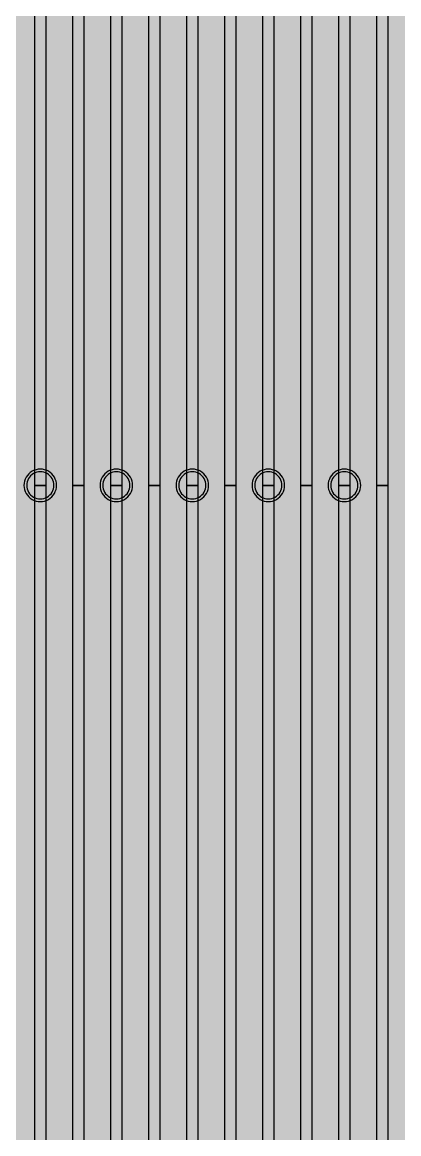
# Model space of a CAD drawing. Header units: metres. Extents: x -7231 to 10969, y -37556 to 1873.
# Drawn here: x -363.8 to -294.5, y -16751.3 to -16546.6 of the extents above; entities that cross this region are included whole.
import ezdxf

# ---------------------------------------------------------------- set-up
doc = ezdxf.new("R2010")
doc.units = ezdxf.units.M
for name, color, linetype in [('Metal1', 4, 'CONTINUOUS'), ('Metal2', 3, 'CONTINUOUS'), ('Polyimide', 7, 'CONTINUOUS')]:
    doc.layers.add(name, color=color, linetype=linetype)

msp = doc.modelspace()

# ---------------------------------------------------------------- hatches: boundary and pattern name
at = {"layer": 'Polyimide'}
msp.add_hatch(color=7, dxfattribs=at).paths.add_polyline_path([(4065.69, -468), (4066.67, -501.99), (4068.51, -535.99), (4071.41, -569.99), (4075.54, -603.99), (4081.04, -637.99), (4088.01, -671.99), (4096.52, -705.98), (4106.62, -739.98), (4118.33, -773.98), (4131.63, -807.98), (4146.49, -841.98), (4162.87, -875.98), (4180.68, -909.97), (4199.83, -943.97), (4220.22, -977.97), (4241.73, -1011.97), (4264.21, -1045.97), (4287.52, -1079.96), (4311.51, -1113.96), (4336.01, -1147.96), (4360.86, -1181.96), (4385.88, -1215.96), (4410.89, -1249.96), (4435.74, -1283.95), (4460.24, -1317.95), (4484.23, -1351.95), (4507.54, -1385.95), (4530.02, -1419.95), (4551.53, -1453.94), (4571.92, -1487.94), (4591.07, -1521.94), (4608.88, -1555.94), (4625.26, -1589.94), (4640.12, -1623.94), (4653.42, -1657.93), (4665.13, -1691.93), (4675.23, -1725.93), (4683.74, -1759.93), (4690.71, -1793.93), (4696.21, -1827.93), (4700.34, -1861.92), (4703.24, -1895.92), (4705.08, -1929.92), (4706.06, -1963.92), (4706.44, -1997.92), (4706.5, -2031.91), (4706.5, -4793.02), (4709.95, -4838.39), (4720.22, -4882.71), (4737.08, -4924.98), (4760.13, -4964.2), (4788.85, -4999.49), (4822.58, -5030.03), (4860.53, -5055.12), (4901.85, -5074.18), (4901.85, -5074.18), (4970.68, -5105.23), (5034.7, -5145.26), (5092.76, -5193.54), (5143.8, -5249.19), (5186.89, -5311.2), (5221.24, -5378.44), (5246.23, -5449.69), (5261.41, -5523.66), (5266.5, -5599), (5261.41, -5674.34), (5246.23, -5748.31), (5221.24, -5819.56), (5186.89, -5886.8), (5143.8, -5948.81), (5092.76, -6004.46), (5034.7, -6052.74), (4970.68, -6092.77), (4901.85, -6123.82), (4860.53, -6142.88), (4822.58, -6167.97), (4788.85, -6198.51), (4760.13, -6233.8), (4737.08, -6273.02), (4720.22, -6315.29), (4709.95, -6359.61), (4706.5, -6404.98), (4706.5, -9221.52), (4709.95, -9266.88), (4720.22, -9311.21), (4737.08, -9353.47), (4760.13, -9392.7), (4788.85, -9427.98), (4822.58, -9458.52), (4860.53, -9483.61), (4901.85, -9502.67), (4970.68, -9533.72), (5034.7, -9573.75), (5092.76, -9622.03), (5143.8, -9677.68), (5186.89, -9739.69), (5221.24, -9806.94), (5246.23, -9878.19), (5261.41, -9952.16), (5266.5, -10027.49), (5261.41, -10102.83), (5246.23, -10176.8), (5221.24, -10248.05), (5186.89, -10315.3), (5143.8, -10377.31), (5092.76, -10432.96), (5034.7, -10481.24), (4970.68, -10521.27), (4901.85, -10552.32), (4860.53, -10571.38), (4822.58, -10596.46), (4788.85, -10627), (4760.13, -10662.29), (4737.08, -10701.52), (4720.22, -10743.78), (4709.95, -10788.1), (4706.5, -10833.47), (4706.5, -13650.01), (4709.95, -13695.38), (4720.22, -13739.7), (4737.08, -13781.96), (4760.13, -13821.19), (4788.85, -13856.48), (4822.58, -13887.02), (4860.53, -13912.11), (4901.85, -13931.17), (4970.68, -13962.22), (5034.7, -14002.25), (5092.76, -14050.53), (5143.8, -14106.18), (5186.89, -14168.19), (5221.24, -14235.43), (5246.23, -14306.68), (5261.41, -14380.65), (5266.5, -14455.99), (5261.41, -14531.33), (5246.23, -14605.29), (5221.24, -14676.55), (5186.89, -14743.79), (5143.8, -14805.8), (5092.76, -14861.45), (5034.7, -14909.73), (4970.68, -14949.76), (4901.85, -14980.81), (4860.53, -14999.87), (4822.58, -15024.96), (4788.85, -15055.5), (4760.13, -15090.79), (4737.08, -15130.01), (4720.22, -15172.27), (4709.95, -15216.6), (4706.5, -15261.97), (4706.5, -15455.99), (4720.95, -15750.04), (4764.14, -16041.26), (4835.68, -16326.84), (4934.86, -16604.04), (5060.74, -16870.18), (5212.09, -17122.7), (5387.47, -17359.17), (5585.18, -17577.31), (5803.32, -17775.02), (6039.79, -17950.4), (6292.31, -18101.75), (6558.45, -18227.63), (6835.65, -18326.81), (7121.23, -18398.34), (7412.45, -18441.54), (7706.5, -18455.99), (9969.01, -18455.99), (10047.42, -18459.84), (10125.08, -18471.36), (10201.23, -18490.44), (10275.15, -18516.89), (10346.12, -18550.45), (10413.46, -18590.81), (10476.52, -18637.58), (10534.69, -18690.3), (10587.41, -18748.47), (10634.18, -18811.53), (10674.54, -18878.87), (10708.11, -18949.84), (10734.56, -19023.76), (10753.63, -19099.92), (10765.15, -19177.58), (10769.01, -19255.99), (10769.01, -20895.8), (10730.24, -20951.41), (10694.6, -21009.08), (10662.21, -21068.63), (10633.17, -21129.89), (10607.55, -21192.66), (10585.45, -21256.74), (10566.93, -21321.96), (10552.05, -21388.09), (10540.84, -21454.95), (10533.35, -21522.33), (10529.6, -21590.02), (10529.6, -21657.81), (10533.35, -21725.5), (10540.84, -21792.87), (10552.05, -21859.73), (10566.93, -21925.87), (10585.45, -21991.08), (10607.55, -22055.17), (10633.17, -22117.94), (10662.21, -22179.19), (10694.6, -22238.74), (10730.24, -22296.41), (10769.01, -22352.03), (10769.01, -32454.24), (10728.74, -32510.49), (10691.72, -32568.92), (10658.05, -32629.35), (10627.85, -32691.58), (10601.2, -32755.42), (10578.21, -32820.67), (10558.93, -32887.1), (10543.44, -32954.52), (10531.77, -33022.71), (10523.97, -33091.44), (10520.07, -33160.51), (10520.07, -33229.69), (10523.97, -33298.75), (10531.77, -33367.49), (10543.44, -33435.67), (10558.93, -33503.09), (10578.21, -33569.53), (10601.2, -33634.77), (10627.85, -33698.61), (10658.05, -33760.85), (10691.72, -33821.28), (10728.74, -33879.71), (10769.01, -33935.96), (10769.01, -36556), (10765.15, -36634.41), (10753.63, -36712.07), (10734.56, -36788.23), (10708.11, -36862.15), (10674.54, -36933.12), (10634.18, -37000.46), (10587.41, -37063.51), (10534.69, -37121.69), (10476.52, -37174.41), (10413.46, -37221.18), (10346.12, -37261.54), (10275.15, -37295.1), (10201.23, -37321.55), (10125.08, -37340.63), (10047.42, -37352.15), (9969.01, -37356), (-6231.01, -37356), (-6309.42, -37352.15), (-6387.08, -37340.63), (-6463.23, -37321.55), (-6537.15, -37295.1), (-6608.12, -37261.54), (-6675.46, -37221.18), (-6738.52, -37174.41), (-6796.69, -37121.69), (-6849.41, -37063.51), (-6896.18, -37000.46), (-6936.54, -36933.12), (-6970.11, -36862.15), (-6996.56, -36788.23), (-7015.63, -36712.07), (-7027.15, -36634.41), (-7031.01, -36556), (-7031.01, -33936), (-6990.74, -33879.75), (-6953.7, -33821.31), (-6920.03, -33760.88), (-6889.82, -33698.64), (-6863.18, -33634.8), (-6840.18, -33569.55), (-6820.9, -33503.11), (-6805.4, -33435.69), (-6793.74, -33367.49), (-6785.94, -33298.75), (-6782.03, -33229.68), (-6782.03, -33160.5), (-6785.94, -33091.43), (-6793.74, -33022.69), (-6805.4, -32954.5), (-6820.9, -32887.07), (-6840.18, -32820.63), (-6863.18, -32755.39), (-6889.82, -32691.54), (-6920.03, -32629.3), (-6953.7, -32568.87), (-6990.74, -32510.43), (-7031.01, -32454.18), (-7031.01, -22364.83), (-6990.74, -22308.58), (-6953.7, -22250.14), (-6920.03, -22189.71), (-6889.82, -22127.47), (-6863.18, -22063.62), (-6840.18, -21998.38), (-6820.9, -21931.94), (-6805.4, -21864.51), (-6793.74, -21796.32), (-6785.94, -21727.58), (-6782.03, -21658.51), (-6782.03, -21589.33), (-6785.94, -21520.26), (-6793.74, -21451.52), (-6805.4, -21383.32), (-6820.9, -21315.9), (-6840.18, -21249.46), (-6863.18, -21184.21), (-6889.82, -21120.37), (-6920.03, -21058.13), (-6953.7, -20997.7), (-6990.74, -20939.26), (-7031.01, -20883.01), (-7031.01, -19255.99), (-7027.15, -19177.58), (-7015.63, -19099.92), (-6996.56, -19023.76), (-6970.11, -18949.84), (-6936.54, -18878.87), (-6896.18, -18811.53), (-6849.41, -18748.47), (-6796.69, -18690.3), (-6738.52, -18637.58), (-6675.46, -18590.81), (-6608.12, -18550.45), (-6537.15, -18516.89), (-6463.23, -18490.44), (-6387.08, -18471.36), (-6309.42, -18459.84), (-6231.01, -18455.99), (-3968.5, -18455.99), (-3674.45, -18441.54), (-3383.23, -18398.34), (-3097.65, -18326.81), (-2820.45, -18227.63), (-2554.31, -18101.75), (-2301.79, -17950.4), (-2065.32, -17775.02), (-1847.18, -17577.31), (-1649.47, -17359.17), (-1474.09, -17122.7), (-1322.74, -16870.18), (-1196.86, -16604.04), (-1097.68, -16326.84), (-1026.14, -16041.26), (-982.95, -15750.04), (-968.5, -15455.99), (-968.5, -15261.97), (-971.95, -15216.6), (-982.22, -15172.27), (-999.08, -15130.01), (-1022.13, -15090.79), (-1050.85, -15055.5), (-1084.58, -15024.96), (-1122.53, -14999.87), (-1163.85, -14980.81), (-1232.68, -14949.76), (-1296.7, -14909.73), (-1354.76, -14861.45), (-1405.8, -14805.8), (-1448.89, -14743.79), (-1483.24, -14676.55), (-1508.23, -14605.29), (-1523.41, -14531.33), (-1528.5, -14455.99), (-1523.41, -14380.65), (-1508.23, -14306.68), (-1483.24, -14235.43), (-1448.89, -14168.19), (-1405.8, -14106.18), (-1354.76, -14050.53), (-1296.7, -14002.25), (-1232.68, -13962.22), (-1163.85, -13931.17), (-1122.53, -13912.11), (-1084.58, -13887.02), (-1050.85, -13856.48), (-1022.13, -13821.19), (-999.08, -13781.96), (-982.22, -13739.7), (-971.95, -13695.38), (-968.5, -13650.01), (-968.5, -12309.64), (-971.95, -12264.27), (-982.22, -12219.94), (-999.08, -12177.68), (-1022.13, -12138.46), (-1050.85, -12103.17), (-1084.58, -12072.63), (-1122.53, -12047.54), (-1163.85, -12028.48), (-1232.68, -11997.43), (-1296.7, -11957.4), (-1354.76, -11909.12), (-1405.8, -11853.47), (-1448.89, -11791.46), (-1483.24, -11724.22), (-1508.23, -11652.96), (-1523.41, -11579), (-1528.5, -11503.66), (-1523.41, -11428.32), (-1508.23, -11354.35), (-1483.24, -11283.1), (-1448.89, -11215.86), (-1405.8, -11153.85), (-1354.76, -11098.2), (-1296.7, -11049.92), (-1232.68, -11009.89), (-1163.85, -10978.84), (-1122.53, -10959.78), (-1084.58, -10934.69), (-1050.85, -10904.15), (-1022.13, -10868.86), (-999.08, -10829.63), (-982.22, -10787.37), (-971.95, -10743.05), (-968.5, -10697.68), (-968.5, -9357.31), (-971.95, -9311.94), (-982.22, -9267.62), (-999.08, -9225.35), (-1022.13, -9186.13), (-1050.85, -9150.84), (-1084.58, -9120.3), (-1122.53, -9095.21), (-1163.85, -9076.15), (-1163.85, -9076.15), (-1232.68, -9045.1), (-1296.7, -9005.07), (-1354.76, -8956.79), (-1405.8, -8901.14), (-1448.89, -8839.13), (-1483.24, -8771.89), (-1508.23, -8700.64), (-1523.41, -8626.67), (-1528.5, -8551.33), (-1523.41, -8475.99), (-1508.23, -8402.02), (-1483.24, -8330.77), (-1448.89, -8263.53), (-1405.8, -8201.52), (-1354.76, -8145.87), (-1296.7, -8097.59), (-1232.68, -8057.56), (-1163.85, -8026.51), (-1163.85, -8026.51), (-1122.53, -8007.45), (-1084.58, -7982.36), (-1050.85, -7951.82), (-1022.13, -7916.53), (-999.08, -7877.31), (-982.22, -7835.04), (-971.95, -7790.72), (-968.5, -7745.35), (-968.5, -6404.98), (-971.95, -6359.61), (-982.22, -6315.29), (-999.08, -6273.02), (-1022.13, -6233.8), (-1050.85, -6198.51), (-1084.58, -6167.97), (-1122.53, -6142.88), (-1163.85, -6123.82), (-1163.85, -6123.82), (-1232.68, -6092.77), (-1296.7, -6052.74), (-1354.76, -6004.46), (-1405.8, -5948.81), (-1448.89, -5886.8), (-1483.24, -5819.56), (-1508.23, -5748.31), (-1523.41, -5674.34), (-1528.5, -5599), (-1523.41, -5523.66), (-1508.23, -5449.69), (-1483.24, -5378.44), (-1448.89, -5311.2), (-1405.8, -5249.19), (-1354.76, -5193.54), (-1296.7, -5145.26), (-1232.68, -5105.23), (-1163.85, -5074.18), (-1163.85, -5074.18), (-1122.53, -5055.12), (-1084.58, -5030.03), (-1050.85, -4999.49), (-1022.13, -4964.2), (-999.08, -4924.98), (-982.22, -4882.71), (-971.95, -4838.39), (-968.5, -4793.02), (-968.5, -2031.91), (-968.44, -1997.92), (-968.06, -1963.92), (-967.05, -1929.92), (-965.18, -1895.92), (-962.22, -1861.92), (-958.01, -1827.93), (-952.41, -1793.93), (-945.31, -1759.93), (-936.64, -1725.93), (-926.35, -1691.93), (-914.43, -1657.93), (-900.88, -1623.94), (-885.74, -1589.94), (-869.05, -1555.94), (-850.91, -1521.94), (-831.4, -1487.94), (-810.63, -1453.94), (-788.72, -1419.95), (-765.82, -1385.95), (-742.07, -1351.95), (-717.63, -1317.95), (-692.67, -1283.95), (-667.36, -1249.96), (-641.88, -1215.96), (-616.39, -1181.96), (-591.08, -1147.96), (-566.12, -1113.96), (-541.68, -1079.96), (-517.93, -1045.97), (-495.03, -1011.97), (-473.12, -977.97), (-452.35, -943.97), (-432.84, -909.97), (-414.7, -875.98), (-398.01, -841.98), (-382.87, -807.98), (-369.32, -773.98), (-357.4, -739.98), (-347.11, -705.98), (-338.44, -671.99), (-331.34, -637.99), (-325.74, -603.99), (-321.53, -569.99), (-318.57, -535.99), (-316.7, -501.99), (-315.69, -468), (-315.31, -434), (-315.25, -400), (-315.25, 401), (-315.25, 451), (-315.25, 1644), (-270.25, 1644), (-270.03, 1637.13), (-269.35, 1630.29), (-268.23, 1623.52), (-266.67, 1616.82), (-264.68, 1610.25), (-262.26, 1603.82), (-259.42, 1597.56), (-256.18, 1591.5), (-252.55, 1585.67), (-248.55, 1580.08), (-244.19, 1574.77), (-239.5, 1569.75), (-234.48, 1565.06), (-229.17, 1560.7), (-223.58, 1556.7), (-217.75, 1553.07), (-211.69, 1549.83), (-205.43, 1546.99), (-199, 1544.57), (-192.43, 1542.58), (-185.73, 1541.02), (-178.96, 1539.9), (-172.12, 1539.22), (-165.25, 1539), (-158.38, 1539.22), (-151.54, 1539.9), (-144.77, 1541.02), (-138.07, 1542.58), (-131.5, 1544.57), (-125.07, 1546.99), (-118.81, 1549.83), (-112.75, 1553.07), (-106.92, 1556.7), (-101.33, 1560.7), (-96.02, 1565.06), (-91, 1569.75), (-86.31, 1574.77), (-81.95, 1580.08), (-77.95, 1585.67), (-74.32, 1591.5), (-71.08, 1597.56), (-68.24, 1603.82), (-65.82, 1610.25), (-63.83, 1616.82), (-62.27, 1623.52), (-61.15, 1630.29), (-60.47, 1637.13), (-60.25, 1644), (1853, 1644), (1853, 1573), (3815.25, 1573), (3815.46, 1579.54), (3816.11, 1586.05), (3817.17, 1592.51), (3818.66, 1598.88), (3820.56, 1605.14), (3822.86, 1611.27), (3825.56, 1617.23), (3828.65, 1623), (3832.1, 1628.56), (3835.91, 1633.88), (3840.07, 1638.93), (3844.54, 1643.71), (3849.32, 1648.18), (3854.37, 1652.34), (3859.69, 1656.15), (3865.25, 1659.6), (3871.02, 1662.69), (3876.98, 1665.39), (3883.11, 1667.69), (3889.37, 1669.59), (3895.74, 1671.08), (3902.2, 1672.14), (3908.71, 1672.79), (3915.25, 1673), (3921.79, 1672.79), (3928.3, 1672.14), (3934.76, 1671.08), (3941.13, 1669.59), (3947.39, 1667.69), (3953.52, 1665.39), (3959.48, 1662.69), (3965.25, 1659.6), (3970.81, 1656.15), (3976.13, 1652.34), (3981.18, 1648.18), (3985.96, 1643.71), (3990.43, 1638.93), (3994.59, 1633.88), (3998.4, 1628.56), (4001.85, 1623), (4004.94, 1617.23), (4007.64, 1611.27), (4009.94, 1605.14), (4011.84, 1598.88), (4013.33, 1592.51), (4014.39, 1586.05), (4015.04, 1579.54), (4015.25, 1573), (4065.25, 1573), (4065.25, 451), (4065.25, 401), (4065.25, -400), (4065.31, -434), (4065.69, -468)])

# ---------------------------------------------------------------- linework, layer by layer
at = {"layer": 'Metal1'}
for points in [[(-359.5, -2032.18), (-359.5, -16631.91), (-361.5, -16631.91), (-361.5, -2031.65)], [(-352.5, -2032.18), (-352.5, -16631.91), (-354.5, -16631.91), (-354.5, -2031.65)], [(-345.5, -2032.18), (-345.5, -16631.91), (-347.5, -16631.91), (-347.5, -2031.65)], [(-338.5, -2032.18), (-338.5, -16631.91), (-340.5, -16631.91), (-340.5, -2031.65)], [(-331.5, -2032.18), (-331.5, -16631.91), (-333.5, -16631.91), (-333.5, -2031.65)], [(-324.5, -2032.18), (-324.5, -16631.91), (-326.5, -16631.91), (-326.5, -2031.65)], [(-317.5, -2032.18), (-317.5, -16631.91), (-319.5, -16631.91), (-319.5, -2031.65)], [(-310.5, -2032.17), (-310.5, -16631.91), (-312.5, -16631.91), (-312.5, -2031.65)], [(-303.5, -2032.17), (-303.5, -16631.91), (-305.5, -16631.91), (-305.5, -2031.66)], [(-296.5, -2032.17), (-296.5, -16631.91), (-298.5, -16631.91), (-298.5, -2031.66)], [(-212.97, -17790.09), (-233.15, -17767.59), (-253.33, -17745.09), (-273.52, -17722.59), (-293.7, -17700.08), (-313.88, -17677.58), (-334.06, -17655.08), (-346.29, -17641.45), (-354.5, -17620.01), (-354.5, -16631.91), (-352.5, -16631.91), (-352.5, -17619.64), (-344.56, -17640.38), (-332.57, -17653.75), (-312.39, -17676.25), (-292.21, -17698.75), (-272.03, -17721.25), (-251.84, -17743.75), (-231.66, -17766.25), (-211.48, -17788.75)], [(-199.86, -17790.08), (-219.92, -17767.58), (-239.97, -17745.08), (-260.03, -17722.58), (-280.08, -17700.08), (-300.14, -17677.58), (-320.19, -17655.08), (-332.35, -17641.44), (-340.5, -17620.04), (-340.5, -16631.91), (-338.5, -16631.91), (-338.5, -17619.67), (-330.61, -17640.39), (-318.7, -17653.75), (-298.64, -17676.25), (-278.59, -17698.75), (-258.53, -17721.25), (-238.48, -17743.75), (-218.42, -17766.25), (-198.37, -17788.75)], [(-186.75, -17790.08), (-206.68, -17767.58), (-226.61, -17745.08), (-246.54, -17722.58), (-266.46, -17700.08), (-286.39, -17677.58), (-306.32, -17655.08), (-318.4, -17641.44), (-326.5, -17620.08), (-326.5, -16631.91), (-324.5, -16631.91), (-324.5, -17619.71), (-316.66, -17640.39), (-304.82, -17653.75), (-284.9, -17676.25), (-264.97, -17698.75), (-245.04, -17721.25), (-225.11, -17743.76), (-205.18, -17766.26), (-185.26, -17788.76)], [(-173.65, -17790.08), (-193.45, -17767.58), (-213.25, -17745.08), (-233.05, -17722.58), (-252.85, -17700.08), (-272.65, -17677.58), (-292.45, -17655.08), (-304.45, -17641.44), (-312.5, -17620.11), (-312.5, -16631.91), (-310.5, -16631.91), (-310.5, -17619.74), (-302.71, -17640.39), (-290.95, -17653.75), (-271.15, -17676.26), (-251.35, -17698.76), (-231.55, -17721.26), (-211.75, -17743.76), (-191.94, -17766.26), (-172.14, -17788.76)], [(-160.54, -17790.08), (-180.21, -17767.58), (-199.88, -17745.08), (-219.56, -17722.58), (-239.23, -17700.07), (-258.91, -17677.57), (-278.58, -17655.07), (-290.5, -17641.44), (-298.5, -17620.14), (-298.5, -16631.91), (-296.5, -16631.91), (-296.5, -17619.78), (-288.76, -17640.39), (-277.07, -17653.76), (-257.4, -17676.26), (-237.73, -17698.76), (-218.05, -17721.26), (-198.38, -17743.76), (-178.71, -17766.26), (-159.03, -17788.76)]]:
    msp.add_lwpolyline(points, dxfattribs=at)
for points in [[(-357.5, -16631.91), (-357.53, -16631.52), (-357.6, -16631.14), (-357.73, -16630.77), (-357.9, -16630.41), (-358.12, -16630.09), (-358.38, -16629.79), (-358.67, -16629.53), (-359, -16629.32), (-359.35, -16629.14), (-359.72, -16629.02), (-360.11, -16628.94), (-360.5, -16628.91), (-360.89, -16628.94), (-361.28, -16629.02), (-361.65, -16629.14), (-362, -16629.32), (-362.33, -16629.53), (-362.62, -16629.79), (-362.88, -16630.09), (-363.1, -16630.41), (-363.27, -16630.77), (-363.4, -16631.14), (-363.47, -16631.52), (-363.5, -16631.91), (-363.47, -16632.31), (-363.4, -16632.69), (-363.27, -16633.06), (-363.1, -16633.41), (-362.88, -16633.74), (-362.62, -16634.04), (-362.33, -16634.29), (-362, -16634.51), (-361.65, -16634.69), (-361.28, -16634.81), (-360.89, -16634.89), (-360.5, -16634.91), (-360.11, -16634.89), (-359.72, -16634.81), (-359.35, -16634.69), (-359, -16634.51), (-358.67, -16634.29), (-358.38, -16634.04), (-358.12, -16633.74), (-357.9, -16633.41), (-357.73, -16633.06), (-357.6, -16632.69), (-357.53, -16632.31), (-357.5, -16631.91)], [(-343.5, -16631.91), (-343.53, -16631.52), (-343.6, -16631.14), (-343.73, -16630.77), (-343.9, -16630.41), (-344.12, -16630.09), (-344.38, -16629.79), (-344.67, -16629.53), (-345, -16629.32), (-345.35, -16629.14), (-345.72, -16629.02), (-346.11, -16628.94), (-346.5, -16628.91), (-346.89, -16628.94), (-347.28, -16629.02), (-347.65, -16629.14), (-348, -16629.32), (-348.33, -16629.53), (-348.62, -16629.79), (-348.88, -16630.09), (-349.1, -16630.41), (-349.27, -16630.77), (-349.4, -16631.14), (-349.47, -16631.52), (-349.5, -16631.91), (-349.47, -16632.31), (-349.4, -16632.69), (-349.27, -16633.06), (-349.1, -16633.41), (-348.88, -16633.74), (-348.62, -16634.04), (-348.33, -16634.29), (-348, -16634.51), (-347.65, -16634.69), (-347.28, -16634.81), (-346.89, -16634.89), (-346.5, -16634.91), (-346.11, -16634.89), (-345.72, -16634.81), (-345.35, -16634.69), (-345, -16634.51), (-344.67, -16634.29), (-344.38, -16634.04), (-344.12, -16633.74), (-343.9, -16633.41), (-343.73, -16633.06), (-343.6, -16632.69), (-343.53, -16632.31), (-343.5, -16631.91)], [(-329.5, -16631.91), (-329.53, -16631.52), (-329.6, -16631.14), (-329.73, -16630.77), (-329.9, -16630.41), (-330.12, -16630.09), (-330.38, -16629.79), (-330.67, -16629.53), (-331, -16629.32), (-331.35, -16629.14), (-331.72, -16629.02), (-332.11, -16628.94), (-332.5, -16628.91), (-332.89, -16628.94), (-333.28, -16629.02), (-333.65, -16629.14), (-334, -16629.32), (-334.33, -16629.53), (-334.62, -16629.79), (-334.88, -16630.09), (-335.1, -16630.41), (-335.27, -16630.77), (-335.4, -16631.14), (-335.47, -16631.52), (-335.5, -16631.91), (-335.47, -16632.31), (-335.4, -16632.69), (-335.27, -16633.06), (-335.1, -16633.41), (-334.88, -16633.74), (-334.62, -16634.04), (-334.33, -16634.29), (-334, -16634.51), (-333.65, -16634.69), (-333.28, -16634.81), (-332.89, -16634.89), (-332.5, -16634.91), (-332.11, -16634.89), (-331.72, -16634.81), (-331.35, -16634.69), (-331, -16634.51), (-330.67, -16634.29), (-330.38, -16634.04), (-330.12, -16633.74), (-329.9, -16633.41), (-329.73, -16633.06), (-329.6, -16632.69), (-329.53, -16632.31), (-329.5, -16631.91)], [(-315.5, -16631.91), (-315.53, -16631.52), (-315.6, -16631.14), (-315.73, -16630.77), (-315.9, -16630.41), (-316.12, -16630.09), (-316.38, -16629.79), (-316.67, -16629.53), (-317, -16629.32), (-317.35, -16629.14), (-317.72, -16629.02), (-318.11, -16628.94), (-318.5, -16628.91), (-318.89, -16628.94), (-319.28, -16629.02), (-319.65, -16629.14), (-320, -16629.32), (-320.33, -16629.53), (-320.62, -16629.79), (-320.88, -16630.09), (-321.1, -16630.41), (-321.27, -16630.77), (-321.4, -16631.14), (-321.47, -16631.52), (-321.5, -16631.91), (-321.47, -16632.31), (-321.4, -16632.69), (-321.27, -16633.06), (-321.1, -16633.41), (-320.88, -16633.74), (-320.62, -16634.04), (-320.33, -16634.29), (-320, -16634.51), (-319.65, -16634.69), (-319.28, -16634.81), (-318.89, -16634.89), (-318.5, -16634.91), (-318.11, -16634.89), (-317.72, -16634.81), (-317.35, -16634.69), (-317, -16634.51), (-316.67, -16634.29), (-316.38, -16634.04), (-316.12, -16633.74), (-315.9, -16633.41), (-315.73, -16633.06), (-315.6, -16632.69), (-315.53, -16632.31), (-315.5, -16631.91)], [(-301.5, -16631.91), (-301.53, -16631.52), (-301.6, -16631.14), (-301.73, -16630.77), (-301.9, -16630.41), (-302.12, -16630.09), (-302.38, -16629.79), (-302.67, -16629.53), (-303, -16629.32), (-303.35, -16629.14), (-303.72, -16629.02), (-304.11, -16628.94), (-304.5, -16628.91), (-304.89, -16628.94), (-305.28, -16629.02), (-305.65, -16629.14), (-306, -16629.32), (-306.33, -16629.53), (-306.62, -16629.79), (-306.88, -16630.09), (-307.1, -16630.41), (-307.27, -16630.77), (-307.4, -16631.14), (-307.47, -16631.52), (-307.5, -16631.91), (-307.47, -16632.31), (-307.4, -16632.69), (-307.27, -16633.06), (-307.1, -16633.41), (-306.88, -16633.74), (-306.62, -16634.04), (-306.33, -16634.29), (-306, -16634.51), (-305.65, -16634.69), (-305.28, -16634.81), (-304.89, -16634.89), (-304.5, -16634.91), (-304.11, -16634.89), (-303.72, -16634.81), (-303.35, -16634.69), (-303, -16634.51), (-302.67, -16634.29), (-302.38, -16634.04), (-302.12, -16633.74), (-301.9, -16633.41), (-301.73, -16633.06), (-301.6, -16632.69), (-301.53, -16632.31), (-301.5, -16631.91)]]:
    msp.add_lwpolyline(points, close=True, dxfattribs=at)
at = {"layer": 'Metal2'}
for points in [[(-357.5, -16631.91), (-357.53, -16631.52), (-357.6, -16631.14), (-357.73, -16630.77), (-357.9, -16630.41), (-358.12, -16630.09), (-358.38, -16629.79), (-358.67, -16629.53), (-359, -16629.32), (-359.35, -16629.14), (-359.72, -16629.02), (-360.11, -16628.94), (-360.5, -16628.91), (-360.89, -16628.94), (-361.28, -16629.02), (-361.65, -16629.14), (-362, -16629.32), (-362.33, -16629.53), (-362.62, -16629.79), (-362.88, -16630.09), (-363.1, -16630.41), (-363.27, -16630.77), (-363.4, -16631.14), (-363.47, -16631.52), (-363.5, -16631.91), (-363.47, -16632.31), (-363.4, -16632.69), (-363.27, -16633.06), (-363.1, -16633.41), (-362.88, -16633.74), (-362.62, -16634.04), (-362.33, -16634.29), (-362, -16634.51), (-361.65, -16634.69), (-361.28, -16634.81), (-360.89, -16634.89), (-360.5, -16634.91), (-360.11, -16634.89), (-359.72, -16634.81), (-359.35, -16634.69), (-359, -16634.51), (-358.67, -16634.29), (-358.38, -16634.04), (-358.12, -16633.74), (-357.9, -16633.41), (-357.73, -16633.06), (-357.6, -16632.69), (-357.53, -16632.31), (-357.5, -16631.91)], [(-343.5, -16631.91), (-343.53, -16631.52), (-343.6, -16631.14), (-343.73, -16630.77), (-343.9, -16630.41), (-344.12, -16630.09), (-344.38, -16629.79), (-344.67, -16629.53), (-345, -16629.32), (-345.35, -16629.14), (-345.72, -16629.02), (-346.11, -16628.94), (-346.5, -16628.91), (-346.89, -16628.94), (-347.28, -16629.02), (-347.65, -16629.14), (-348, -16629.32), (-348.33, -16629.53), (-348.62, -16629.79), (-348.88, -16630.09), (-349.1, -16630.41), (-349.27, -16630.77), (-349.4, -16631.14), (-349.47, -16631.52), (-349.5, -16631.91), (-349.47, -16632.31), (-349.4, -16632.69), (-349.27, -16633.06), (-349.1, -16633.41), (-348.88, -16633.74), (-348.62, -16634.04), (-348.33, -16634.29), (-348, -16634.51), (-347.65, -16634.69), (-347.28, -16634.81), (-346.89, -16634.89), (-346.5, -16634.91), (-346.11, -16634.89), (-345.72, -16634.81), (-345.35, -16634.69), (-345, -16634.51), (-344.67, -16634.29), (-344.38, -16634.04), (-344.12, -16633.74), (-343.9, -16633.41), (-343.73, -16633.06), (-343.6, -16632.69), (-343.53, -16632.31), (-343.5, -16631.91)], [(-329.5, -16631.91), (-329.53, -16631.52), (-329.6, -16631.14), (-329.73, -16630.77), (-329.9, -16630.41), (-330.12, -16630.09), (-330.38, -16629.79), (-330.67, -16629.53), (-331, -16629.32), (-331.35, -16629.14), (-331.72, -16629.02), (-332.11, -16628.94), (-332.5, -16628.91), (-332.89, -16628.94), (-333.28, -16629.02), (-333.65, -16629.14), (-334, -16629.32), (-334.33, -16629.53), (-334.62, -16629.79), (-334.88, -16630.09), (-335.1, -16630.41), (-335.27, -16630.77), (-335.4, -16631.14), (-335.47, -16631.52), (-335.5, -16631.91), (-335.47, -16632.31), (-335.4, -16632.69), (-335.27, -16633.06), (-335.1, -16633.41), (-334.88, -16633.74), (-334.62, -16634.04), (-334.33, -16634.29), (-334, -16634.51), (-333.65, -16634.69), (-333.28, -16634.81), (-332.89, -16634.89), (-332.5, -16634.91), (-332.11, -16634.89), (-331.72, -16634.81), (-331.35, -16634.69), (-331, -16634.51), (-330.67, -16634.29), (-330.38, -16634.04), (-330.12, -16633.74), (-329.9, -16633.41), (-329.73, -16633.06), (-329.6, -16632.69), (-329.53, -16632.31), (-329.5, -16631.91)], [(-315.5, -16631.91), (-315.53, -16631.52), (-315.6, -16631.14), (-315.73, -16630.77), (-315.9, -16630.41), (-316.12, -16630.09), (-316.38, -16629.79), (-316.67, -16629.53), (-317, -16629.32), (-317.35, -16629.14), (-317.72, -16629.02), (-318.11, -16628.94), (-318.5, -16628.91), (-318.89, -16628.94), (-319.28, -16629.02), (-319.65, -16629.14), (-320, -16629.32), (-320.33, -16629.53), (-320.62, -16629.79), (-320.88, -16630.09), (-321.1, -16630.41), (-321.27, -16630.77), (-321.4, -16631.14), (-321.47, -16631.52), (-321.5, -16631.91), (-321.47, -16632.31), (-321.4, -16632.69), (-321.27, -16633.06), (-321.1, -16633.41), (-320.88, -16633.74), (-320.62, -16634.04), (-320.33, -16634.29), (-320, -16634.51), (-319.65, -16634.69), (-319.28, -16634.81), (-318.89, -16634.89), (-318.5, -16634.91), (-318.11, -16634.89), (-317.72, -16634.81), (-317.35, -16634.69), (-317, -16634.51), (-316.67, -16634.29), (-316.38, -16634.04), (-316.12, -16633.74), (-315.9, -16633.41), (-315.73, -16633.06), (-315.6, -16632.69), (-315.53, -16632.31), (-315.5, -16631.91)], [(-301.5, -16631.91), (-301.53, -16631.52), (-301.6, -16631.14), (-301.73, -16630.77), (-301.9, -16630.41), (-302.12, -16630.09), (-302.38, -16629.79), (-302.67, -16629.53), (-303, -16629.32), (-303.35, -16629.14), (-303.72, -16629.02), (-304.11, -16628.94), (-304.5, -16628.91), (-304.89, -16628.94), (-305.28, -16629.02), (-305.65, -16629.14), (-306, -16629.32), (-306.33, -16629.53), (-306.62, -16629.79), (-306.88, -16630.09), (-307.1, -16630.41), (-307.27, -16630.77), (-307.4, -16631.14), (-307.47, -16631.52), (-307.5, -16631.91), (-307.47, -16632.31), (-307.4, -16632.69), (-307.27, -16633.06), (-307.1, -16633.41), (-306.88, -16633.74), (-306.62, -16634.04), (-306.33, -16634.29), (-306, -16634.51), (-305.65, -16634.69), (-305.28, -16634.81), (-304.89, -16634.89), (-304.5, -16634.91), (-304.11, -16634.89), (-303.72, -16634.81), (-303.35, -16634.69), (-303, -16634.51), (-302.67, -16634.29), (-302.38, -16634.04), (-302.12, -16633.74), (-301.9, -16633.41), (-301.73, -16633.06), (-301.6, -16632.69), (-301.53, -16632.31), (-301.5, -16631.91)]]:
    msp.add_lwpolyline(points, close=True, dxfattribs=at)
for points in [[(-219.52, -17790.09), (-239.77, -17767.59), (-260.01, -17745.09), (-280.26, -17722.59), (-300.51, -17700.09), (-320.75, -17677.58), (-341, -17655.08), (-353.27, -17641.45), (-361.5, -17619.99), (-361.5, -16631.91), (-359.5, -16631.91), (-359.5, -17619.62), (-351.53, -17640.38), (-339.51, -17653.75), (-319.27, -17676.25), (-299.02, -17698.75), (-278.77, -17721.25), (-258.53, -17743.75), (-238.28, -17766.25), (-218.04, -17788.75)], [(-206.42, -17790.09), (-226.53, -17767.59), (-246.65, -17745.08), (-266.77, -17722.58), (-286.89, -17700.08), (-307.01, -17677.58), (-327.13, -17655.08), (-339.32, -17641.44), (-347.5, -17620.03), (-347.5, -16631.91), (-345.5, -16631.91), (-345.5, -17619.66), (-337.58, -17640.39), (-325.64, -17653.75), (-305.52, -17676.25), (-285.4, -17698.75), (-265.28, -17721.25), (-245.16, -17743.75), (-225.04, -17766.25), (-204.92, -17788.75)], [(-193.31, -17790.08), (-213.3, -17767.58), (-233.29, -17745.08), (-253.28, -17722.58), (-273.27, -17700.08), (-293.26, -17677.58), (-313.26, -17655.08), (-325.37, -17641.44), (-333.5, -17620.06), (-333.5, -16631.91), (-331.5, -16631.91), (-331.5, -17619.69), (-323.63, -17640.39), (-311.76, -17653.75), (-291.77, -17676.25), (-271.78, -17698.75), (-251.79, -17721.25), (-231.8, -17743.75), (-211.8, -17766.25), (-191.81, -17788.76)], [(-180.2, -17790.08), (-200.06, -17767.58), (-219.93, -17745.08), (-239.79, -17722.58), (-259.66, -17700.08), (-279.52, -17677.58), (-299.39, -17655.08), (-311.42, -17641.44), (-319.5, -17620.09), (-319.5, -16631.91), (-317.5, -16631.91), (-317.5, -17619.73), (-309.68, -17640.39), (-297.89, -17653.75), (-278.02, -17676.25), (-258.16, -17698.75), (-238.29, -17721.26), (-218.43, -17743.76), (-198.56, -17766.26), (-178.7, -17788.76)], [(-167.09, -17790.08), (-186.83, -17767.58), (-206.57, -17745.08), (-226.3, -17722.58), (-246.04, -17700.08), (-265.78, -17677.58), (-285.51, -17655.07), (-297.48, -17641.44), (-305.5, -17620.12), (-305.5, -16631.91), (-303.5, -16631.91), (-303.5, -17619.76), (-295.73, -17640.39), (-284.01, -17653.76), (-264.27, -17676.26), (-244.54, -17698.76), (-224.8, -17721.26), (-205.06, -17743.76), (-185.33, -17766.26), (-165.59, -17788.76)]]:
    msp.add_lwpolyline(points, dxfattribs=at)
at = {"layer": 'Via'}
for points in [[(-358, -16631.91), (-358.02, -16631.59), (-358.09, -16631.27), (-358.19, -16630.96), (-358.33, -16630.66), (-358.52, -16630.39), (-358.73, -16630.15), (-358.98, -16629.93), (-359.25, -16629.75), (-359.54, -16629.6), (-359.85, -16629.5), (-360.17, -16629.44), (-360.5, -16629.41), (-360.83, -16629.44), (-361.15, -16629.5), (-361.46, -16629.6), (-361.75, -16629.75), (-362.02, -16629.93), (-362.27, -16630.15), (-362.48, -16630.39), (-362.67, -16630.66), (-362.81, -16630.96), (-362.91, -16631.27), (-362.98, -16631.59), (-363, -16631.91), (-362.98, -16632.24), (-362.91, -16632.56), (-362.81, -16632.87), (-362.67, -16633.16), (-362.48, -16633.44), (-362.27, -16633.68), (-362.02, -16633.9), (-361.75, -16634.08), (-361.46, -16634.22), (-361.15, -16634.33), (-360.83, -16634.39), (-360.5, -16634.41), (-360.17, -16634.39), (-359.85, -16634.33), (-359.54, -16634.22), (-359.25, -16634.08), (-358.98, -16633.9), (-358.73, -16633.68), (-358.52, -16633.44), (-358.33, -16633.16), (-358.19, -16632.87), (-358.09, -16632.56), (-358.02, -16632.24), (-358, -16631.91)], [(-344, -16631.91), (-344.02, -16631.59), (-344.09, -16631.27), (-344.19, -16630.96), (-344.33, -16630.66), (-344.52, -16630.39), (-344.73, -16630.15), (-344.98, -16629.93), (-345.25, -16629.75), (-345.54, -16629.6), (-345.85, -16629.5), (-346.17, -16629.44), (-346.5, -16629.41), (-346.83, -16629.44), (-347.15, -16629.5), (-347.46, -16629.6), (-347.75, -16629.75), (-348.02, -16629.93), (-348.27, -16630.15), (-348.48, -16630.39), (-348.67, -16630.66), (-348.81, -16630.96), (-348.91, -16631.27), (-348.98, -16631.59), (-349, -16631.91), (-348.98, -16632.24), (-348.91, -16632.56), (-348.81, -16632.87), (-348.67, -16633.16), (-348.48, -16633.44), (-348.27, -16633.68), (-348.02, -16633.9), (-347.75, -16634.08), (-347.46, -16634.22), (-347.15, -16634.33), (-346.83, -16634.39), (-346.5, -16634.41), (-346.17, -16634.39), (-345.85, -16634.33), (-345.54, -16634.22), (-345.25, -16634.08), (-344.98, -16633.9), (-344.73, -16633.68), (-344.52, -16633.44), (-344.33, -16633.16), (-344.19, -16632.87), (-344.09, -16632.56), (-344.02, -16632.24), (-344, -16631.91)], [(-330, -16631.91), (-330.02, -16631.59), (-330.09, -16631.27), (-330.19, -16630.96), (-330.33, -16630.66), (-330.52, -16630.39), (-330.73, -16630.15), (-330.98, -16629.93), (-331.25, -16629.75), (-331.54, -16629.6), (-331.85, -16629.5), (-332.17, -16629.44), (-332.5, -16629.41), (-332.83, -16629.44), (-333.15, -16629.5), (-333.46, -16629.6), (-333.75, -16629.75), (-334.02, -16629.93), (-334.27, -16630.15), (-334.48, -16630.39), (-334.67, -16630.66), (-334.81, -16630.96), (-334.91, -16631.27), (-334.98, -16631.59), (-335, -16631.91), (-334.98, -16632.24), (-334.91, -16632.56), (-334.81, -16632.87), (-334.67, -16633.16), (-334.48, -16633.44), (-334.27, -16633.68), (-334.02, -16633.9), (-333.75, -16634.08), (-333.46, -16634.22), (-333.15, -16634.33), (-332.83, -16634.39), (-332.5, -16634.41), (-332.17, -16634.39), (-331.85, -16634.33), (-331.54, -16634.22), (-331.25, -16634.08), (-330.98, -16633.9), (-330.73, -16633.68), (-330.52, -16633.44), (-330.33, -16633.16), (-330.19, -16632.87), (-330.09, -16632.56), (-330.02, -16632.24), (-330, -16631.91)], [(-316, -16631.91), (-316.02, -16631.59), (-316.09, -16631.27), (-316.19, -16630.96), (-316.33, -16630.66), (-316.52, -16630.39), (-316.73, -16630.15), (-316.98, -16629.93), (-317.25, -16629.75), (-317.54, -16629.6), (-317.85, -16629.5), (-318.17, -16629.44), (-318.5, -16629.41), (-318.83, -16629.44), (-319.15, -16629.5), (-319.46, -16629.6), (-319.75, -16629.75), (-320.02, -16629.93), (-320.27, -16630.15), (-320.48, -16630.39), (-320.67, -16630.66), (-320.81, -16630.96), (-320.91, -16631.27), (-320.98, -16631.59), (-321, -16631.91), (-320.98, -16632.24), (-320.91, -16632.56), (-320.81, -16632.87), (-320.67, -16633.16), (-320.48, -16633.44), (-320.27, -16633.68), (-320.02, -16633.9), (-319.75, -16634.08), (-319.46, -16634.22), (-319.15, -16634.33), (-318.83, -16634.39), (-318.5, -16634.41), (-318.17, -16634.39), (-317.85, -16634.33), (-317.54, -16634.22), (-317.25, -16634.08), (-316.98, -16633.9), (-316.73, -16633.68), (-316.52, -16633.44), (-316.33, -16633.16), (-316.19, -16632.87), (-316.09, -16632.56), (-316.02, -16632.24), (-316, -16631.91)], [(-302, -16631.91), (-302.02, -16631.59), (-302.09, -16631.27), (-302.19, -16630.96), (-302.33, -16630.66), (-302.52, -16630.39), (-302.73, -16630.15), (-302.98, -16629.93), (-303.25, -16629.75), (-303.54, -16629.6), (-303.85, -16629.5), (-304.17, -16629.44), (-304.5, -16629.41), (-304.83, -16629.44), (-305.15, -16629.5), (-305.46, -16629.6), (-305.75, -16629.75), (-306.02, -16629.93), (-306.27, -16630.15), (-306.48, -16630.39), (-306.67, -16630.66), (-306.81, -16630.96), (-306.91, -16631.27), (-306.98, -16631.59), (-307, -16631.91), (-306.98, -16632.24), (-306.91, -16632.56), (-306.81, -16632.87), (-306.67, -16633.16), (-306.48, -16633.44), (-306.27, -16633.68), (-306.02, -16633.9), (-305.75, -16634.08), (-305.46, -16634.22), (-305.15, -16634.33), (-304.83, -16634.39), (-304.5, -16634.41), (-304.17, -16634.39), (-303.85, -16634.33), (-303.54, -16634.22), (-303.25, -16634.08), (-302.98, -16633.9), (-302.73, -16633.68), (-302.52, -16633.44), (-302.33, -16633.16), (-302.19, -16632.87), (-302.09, -16632.56), (-302.02, -16632.24), (-302, -16631.91)]]:
    msp.add_lwpolyline(points, close=True, dxfattribs=at)

doc.saveas('drawing.dxf')
